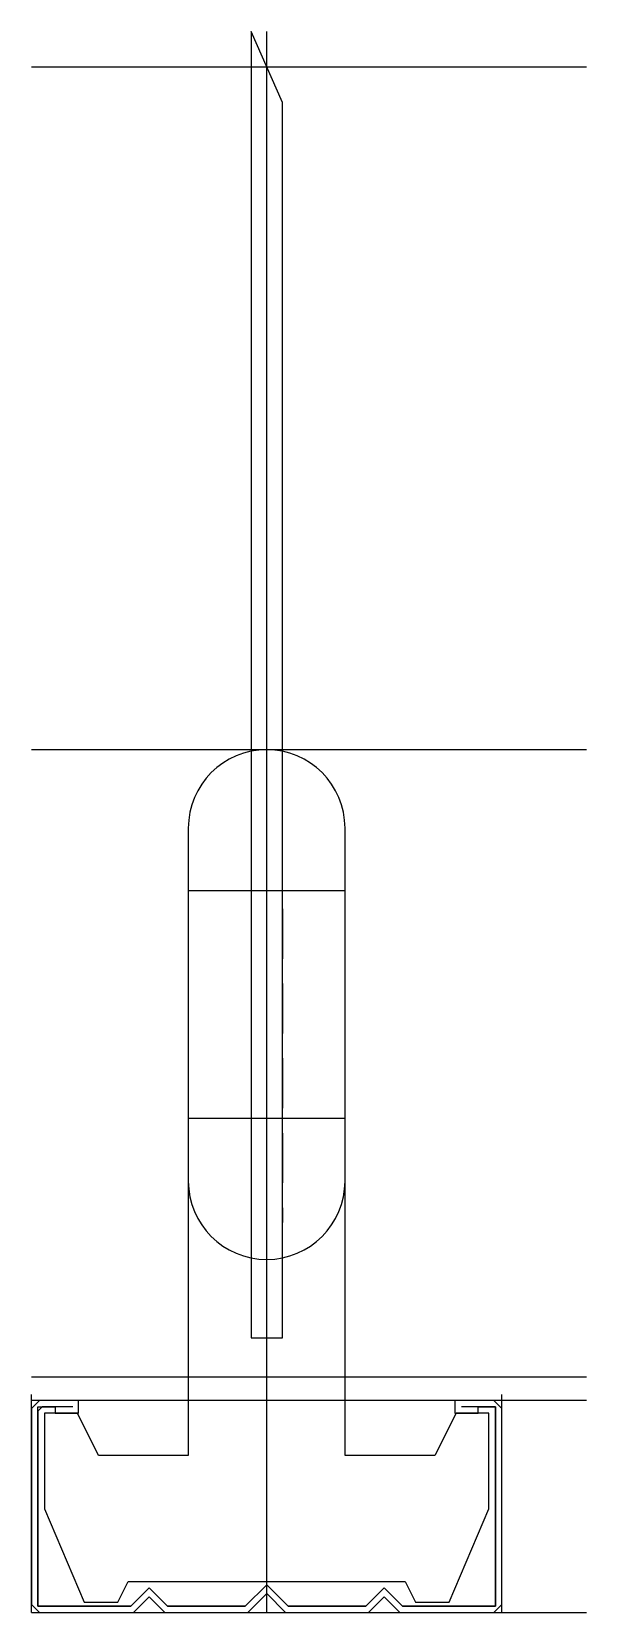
# Model space of a CAD drawing. Extents: x -30 to 41, y 0 to 202.
import ezdxf

# ---------------------------------------------------------------- set-up
doc = ezdxf.new("R2010")
doc.units = 0
doc.linetypes.add('HIDDEN', pattern=[9.525, 6.35, -3.175])
doc.layers.get('0').update_dxf_attribs({"linetype": 'CONTINUOUS'})

msp = doc.modelspace()

# ---------------------------------------------------------------- linework, layer by layer
at = {"linetype": 'CONTINUOUS'}
for p, q in [((2, 192.52), (-2, 201.56)), ((-2, 201.56), (-2, 35)), ((0, 0), (0, 201.56)), ((40.8, 197.04), (-30, 197.04)), ((2, 35), (2, 192.52)), ((40.8, 110), (-30, 110)), ((-10, 100), (-10, 20)), ((10, 20), (10, 100)), ((10, 92), (-10, 92)), ((-10, 92), (-10, 63)), ((10, 63), (10, 92)), ((-10, 63), (10, 63)), ((-2, 35), (2, 35)), ((40.8, 30), (-30, 30)), ((-30, 0), (-30, 27.8)), ((40.8, 27), (-30, 27)), ((-29, 27), (-30, 26)), ((-24, 27), (-29, 27)), ((-24, 25.4), (-24, 27)), ((0, 0), (0, 27.8)), ((29, 27), (24, 27)), ((24, 27), (24, 25.4)), ((30, 26), (29, 27)), ((30, 0), (30, 27.8)), ((-30, 26), (-30, 1)), ((-28.67, 26.2), (-29.2, 25.67)), ((-29.2, 0.8), (-29.2, 26.2)), ((-29.2, 26.2), (-27, 26.2)), ((-29.2, 25.67), (-29.2, 0.8)), ((-24.74, 26.2), (-28.67, 26.2)), ((-24.16, 25.41), (-28.35, 25.41)), ((-28.35, 25.41), (-28.35, 13.21)), ((-27, 26.2), (-27, 25.4)), ((-27, 25.4), (-24, 25.4)), ((-21.46, 20), (-24.16, 25.41)), ((24.16, 25.41), (21.46, 20)), ((24, 25.4), (27, 25.4)), ((28.35, 25.41), (24.16, 25.41)), ((29.2, 26.2), (24.85, 26.2)), ((27, 25.4), (27, 26.2)), ((27, 26.2), (29.2, 26.2)), ((28.35, 13.21), (28.35, 25.41)), ((29.2, 0.8), (29.2, 26.2)), ((29.2, 26.2), (29.2, 0.8)), ((30, 1), (30, 26)), ((-10, 20), (-21.46, 20)), ((21.46, 20), (10, 20)), ((-28.35, 13.21), (-23.27, 1.3)), ((23.27, 1.3), (28.35, 13.21)), ((-19, 1.3), (-17.68, 3.93)), ((-17.68, 3.93), (17.68, 3.93)), ((-17.33, 0.8), (-15, 3.13)), ((-15, 3.13), (-17.33, 0.8)), ((-15, 3.13), (-12.67, 0.8)), ((-12.67, 0.8), (-15, 3.13)), ((-2.73, 0.8), (0, 3.53)), ((0, 3.53), (-2.73, 0.8)), ((-2.4, 0), (0, 2.4)), ((0, 3.53), (2.73, 0.8)), ((2.73, 0.8), (0, 3.53)), ((0, 2.4), (2.4, 0)), ((12.67, 0.8), (15, 3.13)), ((15, 3.13), (12.67, 0.8)), ((15, 3.13), (17.33, 0.8)), ((17.33, 0.8), (15, 3.13)), ((17.68, 3.93), (19, 1.3)), ((-30, 1), (-29, 0)), ((-30, 0), (40.8, 0)), ((-30, 0), (40.8, 0)), ((-29.2, 0.8), (-17.33, 0.8)), ((-17.33, 0.8), (-29.2, 0.8)), ((-29, 0), (-17, 0)), ((-23.27, 1.3), (-19, 1.3)), ((-17, 0), (-15, 2)), ((-15, 2), (-13, 0)), ((-13, 0), (-2.4, 0)), ((-12.67, 0.8), (-2.73, 0.8)), ((-2.73, 0.8), (-12.67, 0.8)), ((2.4, 0), (13, 0)), ((2.73, 0.8), (12.67, 0.8)), ((12.67, 0.8), (2.73, 0.8)), ((13, 0), (15, 2)), ((15, 2), (17, 0)), ((17, 0), (29, 0)), ((17.33, 0.8), (29.2, 0.8)), ((29.2, 0.8), (17.33, 0.8)), ((19, 1.3), (23.27, 1.3)), ((29, 0), (30, 1))]:
    msp.add_line(p, q, dxfattribs=at)
at = {"linetype": 'HIDDEN'}
for p, q in [((-2, 89.7), (-2, 49.7)), ((2, 89.7), (2, 49.7))]:
    msp.add_line(p, q, dxfattribs=at)
at = {"linetype": 'CONTINUOUS'}
for centre, start, end in [((0, 100), 0, 180), ((0, 55), 180, 0)]:
    msp.add_arc(centre, 10, start, end, dxfattribs=at)

doc.saveas('drawing.dxf')
